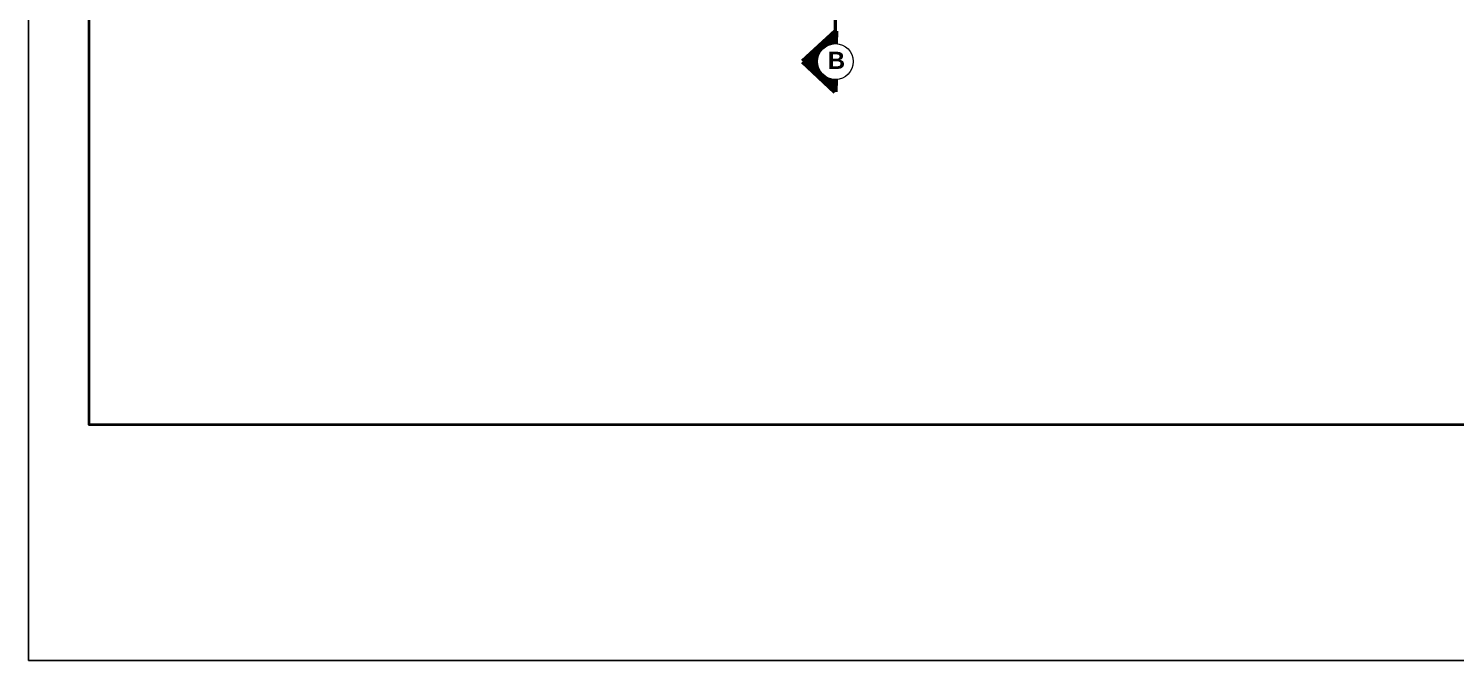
# Model space of a CAD drawing. Header units: metres. Extents: x 27 to 147, y -173 to 8.
# Drawn here: x 26.79 to 50.38, y -81.52 to -71.07 of the extents above; entities that cross this region are included whole.
import ezdxf
from ezdxf.enums import TextEntityAlignment as Align

# ---------------------------------------------------------------- set-up
doc = ezdxf.new("R2010")
doc.units = ezdxf.units.M
doc.linetypes.add('1CORTE', pattern=[1.5, 1, -0.25, 0, -0.25])
doc.linetypes.add('ACAD_ISO04W100', pattern=[30, 24, -3, 0, -3])
for name, color, linetype, lineweight in [('1', 7, 'Continuous', 5), ('AA. Proyeccion Corte', 10, '1CORTE', 50), ('CORTE_EJE', 31, 'ACAD_ISO04W100', 80), ('TEXTOS-SUBTITULO', 7, 'Continuous', 30)]:
    doc.layers.add(name, color=color, linetype=linetype, lineweight=lineweight)
doc.styles.add('TURBO_BASS', font='swisseb.ttf')

msp = doc.modelspace()

# ---------------------------------------------------------------- hatches: boundary and pattern name
at = {"layer": '1', "lineweight": 5, "true_color": 0x636466}
h = msp.add_hatch(dxfattribs=at)
h.set_pattern_fill('_USER,_O', color=251, scale=0.02, angle=540, pattern_type=0)
h.set_pattern_definition([(180.373563, (96.492878, 79.4954), (-0.000130397, 0.019999575), [])])
h.paths.add_polyline_path([(39.831, -71.617, -0.414214), (40.129, -71.323), (40.131, -71.117), (39.586, -71.615), (40.124, -72.121), (40.126, -71.915, -0.414214)])
h = msp.add_hatch(dxfattribs=at)
h.set_pattern_fill('_USER,_O', color=251, scale=0.02, angle=540, pattern_type=0)
h.set_pattern_definition([(180.373563, (96.492878, 79.4954), (-0.000130397, 0.019999575), [])])
h.paths.add_polyline_path([(39.831, -71.617, -0.414214), (40.129, -71.323), (40.131, -71.117), (39.586, -71.615), (40.124, -72.121), (40.126, -71.915, -0.414214)])

# ---------------------------------------------------------------- linework, layer by layer
at = {"color": 7}
msp.add_lwpolyline([(26.786, 8.485), (146.786, 8.485), (146.786, -81.515), (26.786, -81.515), (26.786, 8.485)], dxfattribs=at)
at = {"color": 7, "lineweight": 40}
msp.add_lwpolyline([(27.786, 7.485), (145.786, 7.485), (145.786, -77.621), (27.786, -77.621)], close=True, dxfattribs=at)
at = {"layer": '1', "color": 7}
msp.add_circle((40.126, -71.619), 0.296, dxfattribs=at)
msp.add_circle((40.126, -71.619), 0.296, dxfattribs=at)
at = {"layer": 'AA. Proyeccion Corte', "color": 7}
for points in [[(40.129, -71.323), (40.129, -65.662)], [(40.122, -71.915), (40.122, -71.915)]]:
    msp.add_lwpolyline(points, dxfattribs=at)
at = {"layer": 'CORTE_EJE', "color": 7, "linetype": 'ACAD_ISO04W100', "ltscale": 0.8}
msp.add_lwpolyline([(40.126, -71.915), (40.124, -72.121), (39.586, -71.615), (40.131, -71.117), (40.129, -71.323)], dxfattribs=at)
msp.add_lwpolyline([(40.126, -71.915), (40.124, -72.121), (39.586, -71.615), (40.131, -71.117), (40.129, -71.323)], dxfattribs=at)

# ---------------------------------------------------------------- texts
at = {"layer": 'TEXTOS-SUBTITULO', "style": 'TURBO_BASS'}
msp.add_text('B', height=0.283, rotation=360, dxfattribs=at).set_placement((40.143, -71.74), align=Align.CENTER)

doc.saveas('drawing.dxf')
